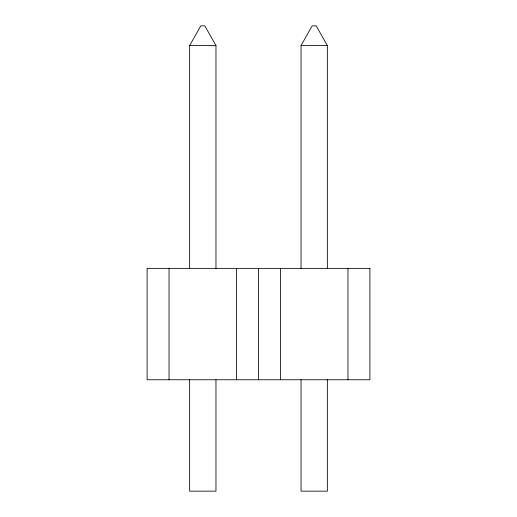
<?xml version="1.0" encoding="UTF-8"?>
<svg xmlns="http://www.w3.org/2000/svg" width="517" height="517" viewBox="0 0 517 517"><rect width="100%" height="100%" fill="white"/><g stroke="black" fill="none" stroke-linecap="round" stroke-linejoin="round"><path stroke-width="0.78" d="M189.649 268.368L189.649 45.586L200.79 25.85L204.822 25.85L215.964 45.586L215.964 268.368M301.036 268.368L301.036 45.586L312.178 25.85L316.21 25.85L327.351 45.586L327.351 268.368M189.649 45.586L215.964 45.586M301.036 45.586L327.351 45.586M347.967 268.368L347.967 379.756M327.351 379.756L327.351 491.15L301.036 491.15L301.036 379.756M280.427 268.368L280.427 379.756M258.5 268.368L258.5 379.756M236.573 268.368L236.573 379.756M215.964 379.756L215.964 491.15L189.649 491.15L189.649 379.756M169.033 268.368L169.033 379.756M369.894 268.368L147.106 268.368L147.106 379.756L369.894 379.756L369.894 268.368"/></g></svg>
